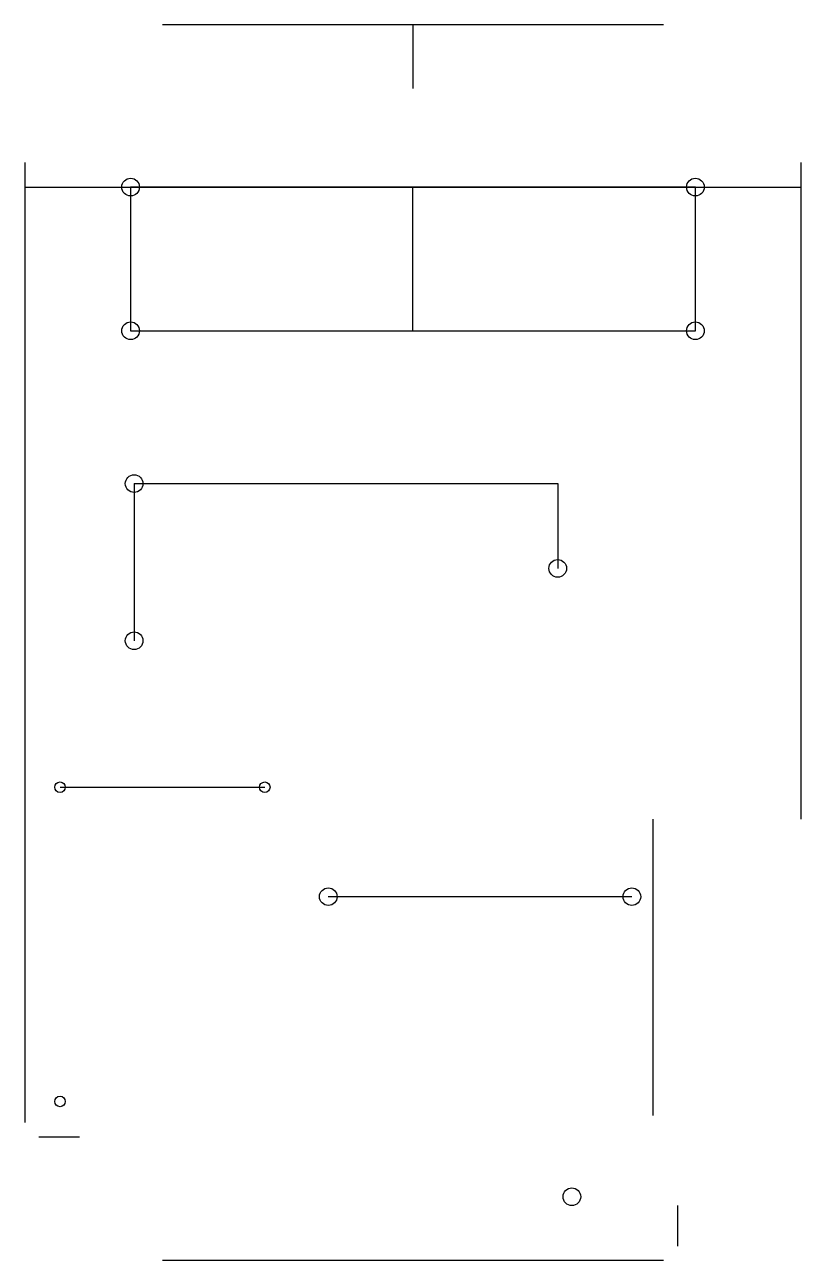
# Model space of a CAD drawing. Header units: millimetres. Extents: x 1 to 111, y 1 to 176.
import ezdxf

# ---------------------------------------------------------------- set-up
doc = ezdxf.new("R2010")
doc.units = ezdxf.units.MM
doc.layers.get('0').update_dxf_attribs({"linetype": 'CONTINUOUS'})

msp = doc.modelspace()

# ---------------------------------------------------------------- linework, layer by layer
for p, q in [((91.5, 176), (20.5, 176)), ((56, 176), (56, 166.98)), ((1, 156.5), (1, 20.5)), ((111, 63.5), (111, 156.5)), ((1, 153), (111, 153)), ((56, 132.65), (56, 153)), ((16.5, 111), (16.5, 88.75)), ((16.5, 111), (76.5, 111)), ((76.5, 111), (76.5, 99)), ((6, 68), (35, 68)), ((90, 21.5), (90, 63.5)), ((87, 52.5), (44, 52.5)), ((3, 18.5), (8.75, 18.5)), ((93.5, 3), (93.5, 8.75)), ((20.5, 1), (91.5, 1))]:
    msp.add_line(p, q)
msp.add_lwpolyline([(96, 153), (16, 153), (16, 132.65), (96, 132.65)], close=True)
for centre, radius in [((16, 153), 1.25), ((96, 153), 1.25), ((16, 132.65), 1.25), ((96, 132.65), 1.25), ((16.5, 111), 1.25), ((76.5, 99), 1.25), ((16.5, 88.75), 1.25), ((6, 68), 0.75), ((35, 68), 0.75), ((44, 52.5), 1.25), ((87, 52.5), 1.25), ((6, 23.5), 0.75), ((78.5, 10), 1.25)]:
    msp.add_circle(centre, radius)

doc.saveas('drawing.dxf')
